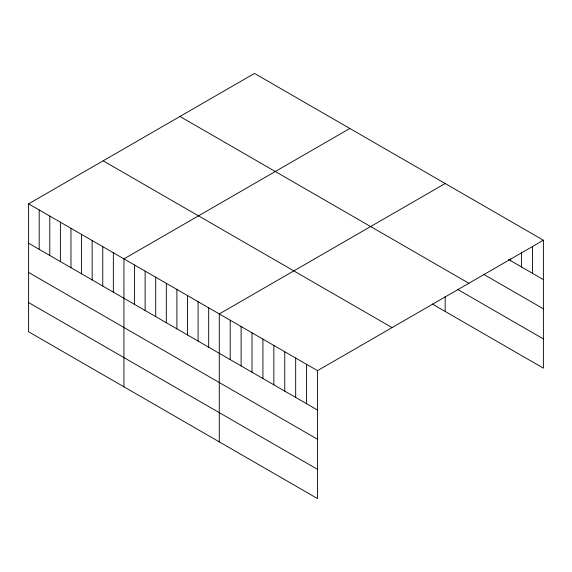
<?xml version="1.0" encoding="UTF-8"?>
<svg xmlns="http://www.w3.org/2000/svg" width="572" height="572" viewBox="0 0 572 572"><rect width="100%" height="100%" fill="white"/><g stroke="black" fill="none" stroke-linecap="round" stroke-linejoin="round"><path stroke-width="0.86" d="M28.6 203.847L317.503 370.642L317.503 498.569L28.6 331.774L28.6 203.847L254.497 73.43L543.4 240.226L543.4 368.153L432.31 304.018M349.835 128.471L123.938 258.887L123.938 386.815M445.173 183.512L219.276 313.935L219.276 441.863M317.503 370.642L543.4 240.226M508.472 259.438L543.4 279.608M483.733 274.381L543.4 308.823M179.951 116.466L468.854 283.262M457.543 289.361L543.4 338.931M103.146 160.811L392.049 327.606M28.6 243.229L317.503 410.024M28.6 272.444L317.503 439.246M28.6 302.552L317.503 469.355M532.489 246.174L532.489 273.302M521.571 252.123L521.571 267.002M510.66 258.952L510.66 260.703M445.173 296.389L445.173 311.44M306.592 364.343L306.592 403.725M295.681 358.043L295.681 397.418M284.763 351.744L284.763 391.119M273.852 345.438L273.852 384.82M262.934 339.139L262.934 378.514M252.023 332.84L252.023 372.215M241.105 326.533L241.105 365.916M230.194 320.234L230.194 359.616M208.687 307.815L208.687 347.197M198.091 301.701L198.091 341.084M187.502 295.588L187.502 334.963M176.905 289.468L176.905 328.85M166.309 283.354L166.309 322.73M155.72 277.234L155.72 316.616M145.124 271.121L145.124 310.503M134.534 265.008L134.534 304.383M113.349 252.774L113.349 292.156M102.753 246.661L102.753 286.036M92.156 240.54L92.156 279.923M81.567 234.427L81.567 273.802M70.971 228.307L70.971 267.689M60.382 222.193L60.382 261.576M49.785 216.08L49.785 255.455M39.196 209.96L39.196 249.342"/></g></svg>
